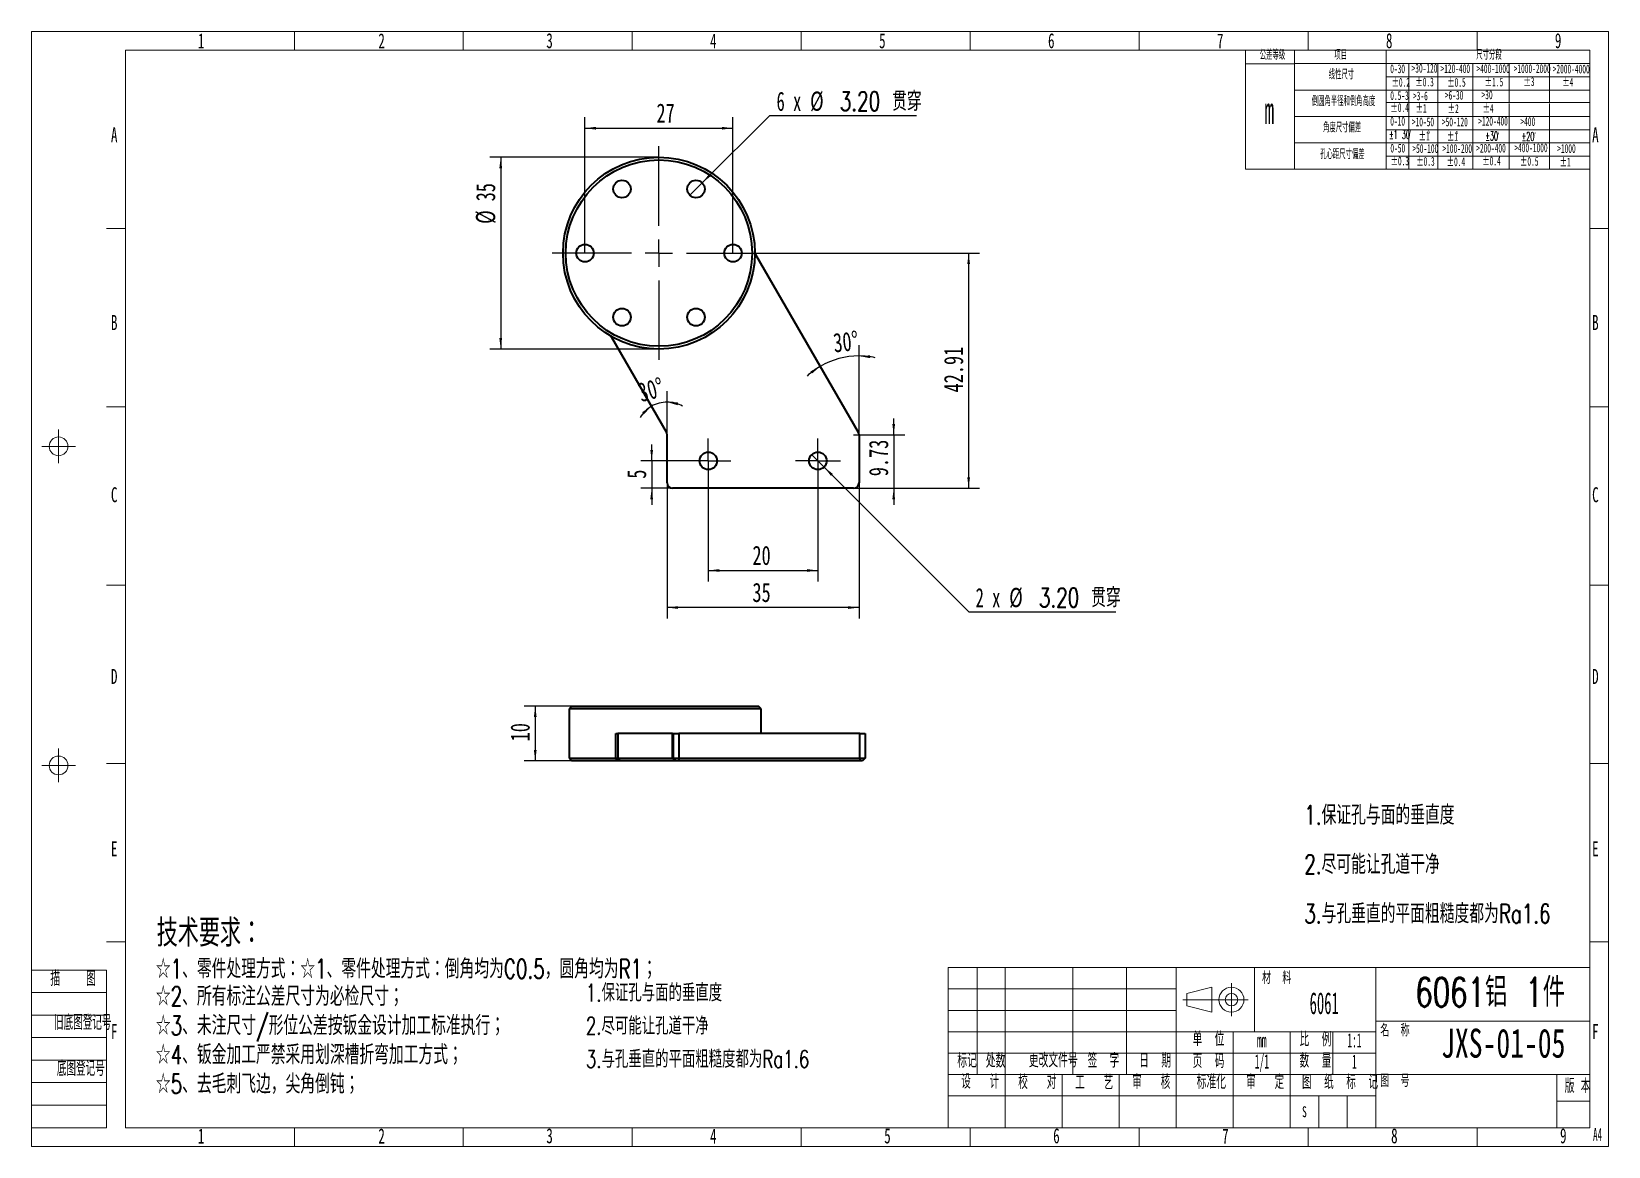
# Model space of a CAD drawing. Header units: millimetres. Extents: x 5 to 292, y 3 to 206.
import ezdxf

# ---------------------------------------------------------------- set-up
doc = ezdxf.new("R2010")
doc.units = ezdxf.units.MM
doc.layers.add('10', color=7, linetype='Continuous')
doc.layers.add('SLD-0', color=7, linetype='Continuous')
doc.layers.add('粗实线层', color=7, linetype='Continuous', lineweight=25)
doc.styles.add('SLDTEXTSTYLE0', font='TXT', dxfattribs={"width": 0.7, "bigfont": 'bigfont'})
doc.styles.add('SLDTEXTSTYLE1', font='TXT', dxfattribs={"width": 0.7})
doc.styles.add('SLDTEXTSTYLE10', font='TXT', dxfattribs={"width": 0.510549})
doc.styles.add('SLDTEXTSTYLE11', font='TXT', dxfattribs={"width": 0.516878})
doc.styles.add('SLDTEXTSTYLE12', font='TXT', dxfattribs={"width": 0.516878, "bigfont": 'bigfont'})
doc.styles.add('SLDTEXTSTYLE13', font='TXT', dxfattribs={"width": 0.633333})
doc.styles.add('SLDTEXTSTYLE2', font='TXT', dxfattribs={"width": 0.49, "bigfont": 'bigfont'})
doc.styles.add('SLDTEXTSTYLE3', font='TXT', dxfattribs={"width": 0.495, "bigfont": 'bigfont'})
doc.styles.add('SLDTEXTSTYLE4', font='TXT', dxfattribs={"width": 0.496, "bigfont": 'bigfont'})
doc.styles.add('SLDTEXTSTYLE5', font='TXT', dxfattribs={"width": 0.5125, "bigfont": 'bigfont'})
doc.styles.add('SLDTEXTSTYLE6', font='TXT', dxfattribs={"width": 0.49})
doc.styles.add('SLDTEXTSTYLE7', font='TXT', dxfattribs={"width": 0.638186})
doc.styles.add('SLDTEXTSTYLE8', font='TXT', dxfattribs={"width": 0.484951, "bigfont": 'bigfont'})
doc.styles.add('SLDTEXTSTYLE9', font='TXT', dxfattribs={"width": 0.454852, "bigfont": 'bigfont'})
doc.dimstyles.new('SLDDIMSTYLE0', dxfattribs={"dimtxt": 3.5, "dimasz": 2, "dimexe": 0, "dimexo": 0.0625, "dimgap": 0.875, "dimtad": 2, "dimrnd": 1e-09, "dimzin": 12, "dimdsep": 46, "dimtxsty": 'SLDTEXTSTYLE1', "dimsah": 1, "dimcen": 0.09, "dimadec": 0, "dimazin": 3, "dimtfac": 1, "dimtofl": 0, "dimtmove": 0, "dimatfit": 3, "dimfxl": 0, "dimfrac": 2, "dimtolj": 1, "dimtzin": 12, "dimarcsym": 0})
doc.dimstyles.new('SLDDIMSTYLE1', dxfattribs={"dimtxt": 3.5, "dimasz": 2, "dimexe": 0, "dimexo": 0.0625, "dimgap": 0.875, "dimtad": 0, "dimtih": 1, "dimtoh": 1, "dimrnd": 1e-09, "dimzin": 4, "dimdsep": 46, "dimtxsty": 'SLDTEXTSTYLE1', "dimblk1": 'NONE', "dimsah": 1, "dimcen": 0, "dimadec": 0, "dimazin": 1, "dimtfac": 1, "dimtmove": 0, "dimatfit": 3, "dimldrblk": 'NONE', "dimfxl": 0, "dimfrac": 2, "dimtolj": 1, "dimtzin": 12, "dimarcsym": 0})
doc.dimstyles.new('SLDDIMSTYLE2', dxfattribs={"dimtxt": 3.5, "dimasz": 2, "dimexe": 0, "dimexo": 0.0625, "dimgap": 0.875, "dimtad": 2, "dimdec": 4, "dimzin": 12, "dimdsep": 46, "dimtxsty": 'SLDTEXTSTYLE1', "dimsah": 1, "dimcen": 0.09, "dimazin": 3, "dimtfac": 1, "dimtofl": 0, "dimtmove": 0, "dimatfit": 3, "dimfxl": 0, "dimfrac": 2, "dimtolj": 1, "dimtzin": 12, "dimarcsym": 0})
doc.dimstyles.new('SLDDIMSTYLE3', dxfattribs={"dimtxt": 3.5, "dimasz": 2, "dimexe": 0, "dimexo": 0.0625, "dimgap": 0.875, "dimtad": 2, "dimrnd": 1e-09, "dimzin": 12, "dimdsep": 46, "dimtxsty": 'SLDTEXTSTYLE1', "dimsah": 1, "dimcen": 0.09, "dimadec": 0, "dimazin": 3, "dimtfac": 1, "dimtmove": 0, "dimatfit": 0, "dimfxl": 0, "dimfrac": 2, "dimtolj": 1, "dimtzin": 12, "dimarcsym": 0})

# ---------------------------------------------------------------- blocks, each defined once
blk = doc.blocks.new('SW_NOTE_0')
at = {"layer": '粗实线层', "color": 0, "char_height": 3.5, "attachment_point": 1, "style": 'SLDTEXTSTYLE0'}
for s, insert in [('1.保证孔与面的垂直度', (0, 4.51)), ('2.尽可能让孔道干净', (0, -4.49)), ('3.与孔垂直的平面粗糙度都为Ra1.6', (0, -13.49))]:
    blk.add_mtext(s, dxfattribs=dict(at, insert=insert))
blk = doc.blocks.new('SW_NOTE_0_1')
at = {"layer": 'SLD-0', "color": 0, "char_height": 3.5, "attachment_point": 1, "style": 'SLDTEXTSTYLE0'}
for s, insert in [('☆2、所有标注公差尺寸为必检尺寸；', (0, 4.51)), ('☆3、未注尺寸/形位公差按钣金设计加工标准执行；', (0, -0.82)), ('☆4、钣金加工严禁采用划深槽折弯加工方式；', (0, -6.15)), ('☆5、去毛刺飞边，尖角倒钝；', (0, -11.48))]:
    blk.add_mtext(s, dxfattribs=dict(at, insert=insert))
blk = doc.blocks.new('SW_NOTE_0_2')
at = {"layer": 'SLD-0', "color": 0, "char_height": 1.6, "attachment_point": 1, "style": 'SLDTEXTSTYLE11'}
for s, insert in [('±1', (0, 2.06)), ('°', (1.55, 2.19))]:
    blk.add_mtext(s, dxfattribs=dict(at, insert=insert))
blk = doc.blocks.new('SW_NOTE_0_3')
at = {"layer": 'SLD-0', "color": 0, "char_height": 1.6, "attachment_point": 1, "style": 'SLDTEXTSTYLE11'}
for s, insert in [('±1', (0, 2.06)), ('°', (1.55, 2.19))]:
    blk.add_mtext(s, dxfattribs=dict(at, insert=insert))
blk = doc.blocks.new('SW_NOTE_0_4')
at = {"layer": '粗实线层', "color": 0, "char_height": 3.175, "attachment_point": 1, "style": 'SLDTEXTSTYLE0'}
for s, insert in [('1.保证孔与面的垂直度', (0, 4.09)), ('2.尽可能让孔道干净', (0, -1.97)), ('3.与孔垂直的平面粗糙度都为Ra1.6', (0, -8.03))]:
    blk.add_mtext(s, dxfattribs=dict(at, insert=insert))
blk = doc.blocks.new('_D')
at = {"layer": '10'}
for p, q in [((127.97, 123.8), (127.97, 105.9)), ((147.97, 123.8), (147.97, 105.9)), ((127.97, 107.9), (147.97, 107.9))]:
    blk.add_line(p, q, dxfattribs=at)
for points in [[(127.97, 107.9), (129.97, 107.65), (129.97, 108.15)], [(147.97, 107.9), (145.97, 108.15), (145.97, 107.65)]]:
    blk.add_solid(points, dxfattribs=at)
at = {"layer": '10', "insert": (136.02, 112.41), "char_height": 3.5, "attachment_point": 1, "style": 'SLDTEXTSTYLE1'}
blk.add_mtext('20', dxfattribs=at)
blk = doc.blocks.new('_D_1')
at = {"layer": '10'}
for p, q in [((146.84, 129.03), (149.1, 126.77)), ((149.1, 126.77), (175.49, 100.38)), ((175.49, 100.38), (202.3, 100.38))]:
    blk.add_line(p, q, dxfattribs=at)
blk.add_solid([(149.1, 126.77), (150.34, 125.18), (150.69, 125.53)], dxfattribs=at)
at = {"layer": '10', "char_height": 3.5, "attachment_point": 1}
for s, insert, style in [('2 x', (176.74, 104.7), 'SLDTEXTSTYLE13'), ('%%c', (182.87, 104.72), 'SLDTEXTSTYLE1'), ('3.20 贯穿', (188.29, 104.7), 'SLDTEXTSTYLE0')]:
    blk.add_mtext(s, dxfattribs=dict(at, insert=insert, style=style))
blk = doc.blocks.new('_None')
blk = doc.blocks.new('_D_2')
at = {"layer": '10'}
blk.add_line((120.47, 132.63), (120.47, 140.63), dxfattribs=at)
for start, end in [(90, 120), (60.5132, 90), (120, 149.4868)]:
    blk.add_arc((120.47, 132.9), 5.73, start, end, dxfattribs=at)
for points in [[(120.47, 138.63), (122.4, 138.05), (122.48, 138.55)], [(117.6, 137.87), (115.9, 136.78), (116.22, 136.4)]]:
    blk.add_solid(points, dxfattribs=at)
at = {"layer": '10', "insert": (114.83, 141.99), "char_height": 3.5, "attachment_point": 1, "rotation": 15.1478, "style": 'SLDTEXTSTYLE1'}
blk.add_mtext('30°', dxfattribs=at)
blk = doc.blocks.new('_D_3')
at = {"layer": '10'}
blk.add_line((155.47, 132.63), (155.47, 149.04), dxfattribs=at)
for start, end in [(90, 120), (77.8731, 90), (120, 132.1269)]:
    blk.add_arc((155.47, 132.9), 14.14, start, end, dxfattribs=at)
for points in [[(155.47, 147.04), (157.45, 146.65), (157.48, 147.15)], [(148.4, 145.15), (146.6, 144.23), (146.88, 143.82)]]:
    blk.add_solid(points, dxfattribs=at)
at = {"layer": '10', "insert": (150.61, 151.17), "char_height": 3.5, "attachment_point": 1, "rotation": 5.5614, "style": 'SLDTEXTSTYLE1'}
blk.add_mtext('30°', dxfattribs=at)
blk = doc.blocks.new('_D_4')
at = {"layer": '10'}
for p, q in [((120.47, 123.9), (120.47, 99.14)), ((155.47, 123.9), (155.47, 99.14)), ((155.47, 101.14), (120.47, 101.14))]:
    blk.add_line(p, q, dxfattribs=at)
for points in [[(120.47, 101.14), (122.47, 100.89), (122.47, 101.39)], [(155.47, 101.14), (153.47, 101.39), (153.47, 100.89)]]:
    blk.add_solid(points, dxfattribs=at)
at = {"layer": '10', "insert": (136.02, 105.65), "char_height": 3.5, "attachment_point": 1, "style": 'SLDTEXTSTYLE1'}
blk.add_mtext('35', dxfattribs=at)
blk = doc.blocks.new('_D_5')
at = {"layer": '10'}
for p, q in [((117.64, 127.9), (117.64, 130.9)), ((123.87, 127.9), (115.64, 127.9)), ((117.64, 127.9), (117.64, 122.9)), ((121.47, 122.9), (115.64, 122.9)), ((117.64, 122.9), (117.64, 119.9))]:
    blk.add_line(p, q, dxfattribs=at)
for points in [[(117.64, 127.9), (117.89, 129.9), (117.39, 129.9)], [(117.64, 122.9), (117.39, 120.9), (117.89, 120.9)]]:
    blk.add_solid(points, dxfattribs=at)
at = {"layer": '10', "insert": (113.13, 124.65), "char_height": 3.5, "attachment_point": 1, "rotation": 90, "style": 'SLDTEXTSTYLE1'}
blk.add_mtext('5', dxfattribs=at)
blk = doc.blocks.new('_D_6')
at = {"layer": '10'}
for p, q in [((161.8, 132.63), (161.8, 135.63)), ((154.47, 132.63), (163.8, 132.63)), ((161.8, 132.63), (161.8, 122.9)), ((154.47, 122.9), (163.8, 122.9)), ((161.8, 122.9), (161.8, 119.9))]:
    blk.add_line(p, q, dxfattribs=at)
for points in [[(161.8, 132.63), (162.05, 134.63), (161.55, 134.63)], [(161.8, 122.9), (161.55, 120.9), (162.05, 120.9)]]:
    blk.add_solid(points, dxfattribs=at)
at = {"layer": '10', "insert": (157.28, 125.1), "char_height": 3.5, "attachment_point": 1, "rotation": 90, "style": 'SLDTEXTSTYLE1'}
blk.add_mtext('9.73', dxfattribs=at)
blk = doc.blocks.new('_D_7')
at = {"layer": '10'}
for p, q in [((126.85, 178.63), (139.17, 190.95)), ((139.17, 190.95), (165.98, 190.95)), ((124.59, 176.37), (126.85, 178.63))]:
    blk.add_line(p, q, dxfattribs=at)
blk.add_solid([(126.85, 178.63), (128.44, 179.87), (128.09, 180.22)], dxfattribs=at)
at = {"layer": '10', "char_height": 3.5, "attachment_point": 1}
for s, insert, style in [('3.20 贯穿', (151.97, 195.27), 'SLDTEXTSTYLE0'), ('6 x', (140.42, 195.27), 'SLDTEXTSTYLE13'), ('%%c', (146.54, 195.29), 'SLDTEXTSTYLE1')]:
    blk.add_mtext(s, dxfattribs=dict(at, insert=insert, style=style))
blk = doc.blocks.new('_D_8')
at = {"layer": '10'}
for p, q in [((105.47, 165.81), (105.47, 190.6)), ((132.47, 165.81), (132.47, 190.6)), ((105.47, 188.6), (132.47, 188.6))]:
    blk.add_line(p, q, dxfattribs=at)
for points in [[(105.47, 188.6), (107.47, 188.35), (107.47, 188.85)], [(132.47, 188.6), (130.47, 188.85), (130.47, 188.35)]]:
    blk.add_solid(points, dxfattribs=at)
at = {"layer": '10', "insert": (118.51, 193.11), "char_height": 3.5, "attachment_point": 1, "style": 'SLDTEXTSTYLE1'}
blk.add_mtext('27', dxfattribs=at)
blk = doc.blocks.new('_D_9')
at = {"layer": '10'}
for p, q in [((118.97, 183.31), (88.1, 183.31)), ((90.1, 183.31), (90.1, 148.31)), ((118.97, 148.31), (88.1, 148.31))]:
    blk.add_line(p, q, dxfattribs=at)
for points in [[(90.1, 183.31), (89.85, 181.31), (90.35, 181.31)], [(90.1, 148.31), (90.35, 150.31), (89.85, 150.31)]]:
    blk.add_solid(points, dxfattribs=at)
at = {"layer": '10', "char_height": 3.5, "attachment_point": 1, "rotation": 90, "style": 'SLDTEXTSTYLE1'}
for s, insert in [('35', (85.59, 175.26)), ('%%c', (85.58, 171.15))]:
    blk.add_mtext(s, dxfattribs=dict(at, insert=insert))
blk = doc.blocks.new('_D_10')
at = {"layer": '10'}
for p, q in [((138.47, 165.81), (177.47, 165.81)), ((175.47, 165.81), (175.47, 122.9)), ((154.47, 122.9), (177.47, 122.9))]:
    blk.add_line(p, q, dxfattribs=at)
for points in [[(175.47, 165.81), (175.22, 163.81), (175.72, 163.81)], [(175.47, 122.9), (175.72, 124.9), (175.22, 124.9)]]:
    blk.add_solid(points, dxfattribs=at)
at = {"layer": '10', "insert": (170.96, 140.39), "char_height": 3.5, "attachment_point": 1, "rotation": 90, "style": 'SLDTEXTSTYLE1'}
blk.add_mtext('42.91', dxfattribs=at)
blk = doc.blocks.new('SW_CENTERMARKSYMBOL_0')
at = {"layer": '10', "color": 0}
for p, q in [((0, 2.5), (0, 4.1)), ((-2.5, 0), (-4.1, 0)), ((0, 0), (-2.5, 0)), ((0, 0), (0, 2.5)), ((0, 0), (0, -2.5)), ((0, 0), (2.5, 0)), ((2.5, 0), (4.1, 0)), ((0, -2.5), (0, -4.1))]:
    blk.add_line(p, q, dxfattribs=at)
blk = doc.blocks.new('SW_CENTERMARKSYMBOL_1')
at = {"layer": '10', "color": 0}
for p, q in [((0, 2.5), (0, 4.1)), ((-2.5, 0), (-4.1, 0)), ((0, 0), (-2.5, 0)), ((0, 0), (0, 2.5)), ((0, 0), (0, -2.5)), ((0, 0), (2.5, 0)), ((2.5, 0), (4.1, 0)), ((0, -2.5), (0, -4.1))]:
    blk.add_line(p, q, dxfattribs=at)
blk = doc.blocks.new('SW_CENTERMARKSYMBOL_2')
at = {"layer": '10', "color": 0}
for p, q in [((0, 5), (0, 19.5)), ((-5, 0), (-19.5, 0)), ((0, 0), (-2.5, 0)), ((0, 0), (0, 2.5)), ((0, 0), (0, -2.5)), ((0, 0), (2.5, 0)), ((5, 0), (19.5, 0)), ((0, -5), (0, -19.5))]:
    blk.add_line(p, q, dxfattribs=at)
blk = doc.blocks.new('_D_11')
at = {"layer": '10'}
for p, q in [((103.1, 83.16), (94.4, 83.16)), ((96.4, 83.16), (96.4, 73.16)), ((103.1, 73.16), (94.4, 73.16))]:
    blk.add_line(p, q, dxfattribs=at)
for points in [[(96.4, 83.16), (96.15, 81.16), (96.65, 81.16)], [(96.4, 73.16), (96.65, 75.16), (96.15, 75.16)]]:
    blk.add_solid(points, dxfattribs=at)
at = {"layer": '10', "insert": (91.88, 76.72), "char_height": 3.5, "attachment_point": 1, "rotation": 90, "style": 'SLDTEXTSTYLE1'}
blk.add_mtext('10', dxfattribs=at)

msp = doc.modelspace()

# ---------------------------------------------------------------- linework, layer by layer
at = {"color": 7, "linetype": 'Continuous', "lineweight": 35}
for p, q in [((136.59949, 165.58287), (155.33353, 133.13455)), ((120.33353, 133.13455), (110.34949, 150.42742)), ((120.46751, 123.9025), (120.46751, 132.63455)), ((155.46751, 132.63455), (155.46751, 123.9025)), ((154.46751, 122.9025), (121.46751, 122.9025)), ((103.10006, 83.16161), (102.60006, 82.66161)), ((102.60006, 82.66161), (102.60006, 73.66161)), ((120.10006, 82.66161), (102.60006, 82.66161)), ((103.10006, 83.16161), (120.10006, 83.16161)), ((120.10006, 83.16161), (137.10006, 83.16161)), ((137.60006, 82.66161), (120.10006, 82.66161)), ((137.60006, 82.66161), (137.10006, 83.16161)), ((137.60006, 78.16161), (137.60006, 82.66161)), ((111.12867, 73.66161), (111.12867, 78.16161)), ((111.12867, 78.16161), (111.48204, 78.16161)), ((111.48204, 78.16161), (111.48204, 73.66161)), ((121.46608, 78.16161), (111.48204, 78.16161)), ((121.46608, 73.66161), (121.46608, 78.16161)), ((121.46608, 78.16161), (121.60006, 78.16161)), ((121.60006, 78.16161), (122.60006, 78.16161)), ((121.60006, 73.66161), (121.60006, 78.16161)), ((122.60006, 78.16161), (122.60006, 73.66161)), ((155.60006, 78.16161), (122.60006, 78.16161)), ((155.60006, 73.66161), (155.60006, 78.16161)), ((155.60006, 78.16161), (156.60006, 78.16161)), ((156.60006, 78.16161), (156.60006, 73.66161)), ((102.60006, 73.66161), (103.10006, 73.16161)), ((102.60006, 73.66161), (111.12867, 73.66161)), ((111.38499, 73.16161), (103.10006, 73.16161)), ((111.12867, 73.66161), (111.48204, 73.66161)), ((111.38499, 73.16161), (111.12867, 73.66161)), ((111.91505, 73.16161), (111.38499, 73.16161)), ((111.48204, 73.66161), (121.46608, 73.66161)), ((111.91505, 73.16161), (111.48204, 73.66161)), ((121.89909, 73.16161), (111.91505, 73.16161)), ((121.46608, 73.66161), (121.60006, 73.66161)), ((121.46608, 73.66161), (121.89909, 73.16161)), ((121.60006, 73.66161), (122.60006, 73.66161)), ((121.60006, 73.66161), (122.10006, 73.16161)), ((122.10006, 73.16161), (121.89909, 73.16161)), ((122.60006, 73.16161), (122.10006, 73.16161)), ((122.60006, 73.66161), (155.60006, 73.66161)), ((122.60006, 73.66161), (122.60006, 73.16161)), ((155.60006, 73.16161), (122.60006, 73.16161)), ((155.60006, 73.66161), (155.60006, 73.16161)), ((155.60006, 73.66161), (156.60006, 73.66161)), ((156.10006, 73.16161), (155.60006, 73.16161)), ((156.60006, 73.66161), (156.10006, 73.16161))]:
    msp.add_line(p, q, dxfattribs=at)
for centre, radius in [((118.96751, 165.81147), 17.5), ((118.96751, 165.81147), 17), ((112.21751, 177.50281), 1.6), ((125.71751, 177.50281), 1.6), ((105.46751, 165.81147), 1.6), ((132.46751, 165.81147), 1.6), ((112.21751, 154.12013), 1.6), ((125.71751, 154.12013), 1.6), ((127.96751, 127.9025), 1.6), ((147.96751, 127.9025), 1.6)]:
    msp.add_circle(centre, radius, dxfattribs=at)
for centre, start, end in [((137.46552, 166.08287), 180.8405667, 210), ((109.48347, 149.92742), 30, 59.1594333), ((119.46751, 132.63455), 0, 30), ((154.46751, 132.63455), 0, 30), ((121.46751, 123.9025), 180, 270), ((154.46751, 123.9025), 270, 0)]:
    msp.add_arc(centre, 1, start, end, dxfattribs=at)
at = {"layer": 'SLD-0', "color": 179, "linetype": 'Continuous', "lineweight": 18}
for p, q in [((4.5, 2.8), (4.5, 206.245)), ((4.5, 206.245), (292.2, 206.245)), ((52.45, 202.82), (52.45, 206.245)), ((83.275, 202.82), (83.275, 206.245)), ((114.1, 202.82), (114.1, 206.245)), ((144.925, 202.82), (144.925, 206.245)), ((144.925, 202.82), (144.925, 206.245)), ((175.75, 202.82), (175.75, 206.245)), ((175.75, 202.82), (175.75, 206.245)), ((206.575, 202.82), (206.575, 206.245)), ((206.575, 202.82), (206.575, 206.245)), ((237.4, 202.82), (237.4, 206.245)), ((237.4, 202.82), (237.4, 206.245)), ((268.225, 202.82), (268.225, 206.245)), ((268.225, 202.82), (268.225, 206.245)), ((292.2, 206.245), (292.2, 2.8)), ((21.625, 202.82), (288.775, 202.82)), ((21.625, 202.82), (21.625, 6.225)), ((225.98356, 202.79344), (288.775, 202.82)), ((225.98356, 202.79344), (225.98356, 181.10971)), ((234.92756, 202.79344), (234.92756, 181.10971)), ((251.66795, 202.79344), (251.66795, 181.10971)), ((288.775, 6.225), (288.775, 202.82)), ((288.775, 202.82), (288.77501, 181.10971)), ((225.98356, 200.37334), (234.90726, 200.37334)), ((234.92756, 200.38844), (288.76122, 200.38844)), ((255.79653, 200.38844), (255.79653, 197.98344)), ((261.07164, 200.38844), (261.07164, 181.10971)), ((267.44634, 200.38844), (267.44634, 181.10971)), ((274.09728, 200.38844), (274.09728, 193.23939)), ((281.43614, 200.38844), (281.43614, 193.23939)), ((251.69899, 197.98344), (288.76122, 197.98344)), ((255.79653, 197.98006), (255.79653, 195.57506)), ((234.92756, 195.53971), (288.76122, 195.53971)), ((251.69899, 193.26851), (288.775, 193.26851)), ((255.79653, 195.53971), (255.79653, 181.10971)), ((274.09728, 193.13471), (274.09728, 181.10971)), ((281.43614, 193.13471), (281.43614, 181.10971)), ((234.92756, 190.72971), (288.77501, 190.72971)), ((251.67791, 188.32471), (288.77501, 188.32471)), ((234.92756, 185.91971), (288.77501, 185.91971)), ((251.67791, 183.51471), (288.77501, 183.51471)), ((225.98356, 181.10971), (288.76122, 181.10971)), ((21.625, 170.2825), (18.2, 170.2825)), ((288.775, 170.2825), (292.2, 170.2825)), ((21.625, 137.745), (18.2, 137.745)), ((288.775, 137.745), (292.2, 137.745)), ((9.432, 130.5525), (9.432, 133.635)), ((9.432, 130.5525), (6.3495, 130.5525)), ((9.432, 130.5525), (12.5145, 130.5525)), ((9.432, 130.5525), (9.432, 127.47)), ((21.625, 105.2075), (18.2, 105.2075)), ((288.775, 105.2075), (292.2, 105.2075)), ((9.432, 72.3275), (9.432, 75.41)), ((9.432, 72.3275), (6.3495, 72.3275)), ((9.432, 72.3275), (9.432, 69.245)), ((9.432, 72.3275), (12.5145, 72.3275)), ((21.625, 72.67), (18.2, 72.67)), ((288.775, 72.67), (292.2, 72.67)), ((21.625, 40.1325), (18.2, 40.1325)), ((288.775, 40.1325), (292.2, 40.1325)), ((18.2, 34.995), (4.5, 34.995)), ((18.2, 34.995), (18.2, 6.225)), ((171.74172, 6.18589), (171.74172, 35.43589)), ((171.74172, 35.43589), (288.74172, 35.43589)), ((177.0158, 15.93589), (177.0158, 35.43589)), ((182.14172, 6.18589), (182.14172, 35.43589)), ((194.49172, 15.93589), (194.49172, 35.43589)), ((204.24172, 15.93589), (204.24172, 35.43589)), ((213.34172, 6.18589), (213.34172, 35.43589)), ((227.64172, 23.73589), (227.64172, 35.43589)), ((249.74172, 35.43589), (249.74172, 6.18589)), ((288.77571, 35.43589), (288.77571, 6.18589)), ((215.29172, 30.72339), (219.84172, 31.86089)), ((219.84172, 31.86089), (219.84172, 27.31089)), ((223.41672, 29.58589), (223.41672, 32.61923)), ((18.2, 30.885), (4.5, 30.885)), ((171.74172, 31.53589), (213.34172, 31.53589)), ((214.53339, 29.58589), (220.70364, 29.58589)), ((215.29172, 30.72339), (215.29172, 28.44839)), ((215.29172, 28.44839), (215.29172, 30.72339)), ((223.41672, 29.58589), (220.60005, 29.58589)), ((223.41672, 29.58589), (226.45005, 29.58589)), ((223.41672, 29.58589), (223.41672, 26.55256)), ((18.2, 26.775), (4.5, 26.775)), ((171.74172, 27.63589), (213.34172, 27.63589)), ((215.29172, 28.44839), (219.84172, 27.31089)), ((171.74172, 23.73589), (213.34172, 23.73589)), ((213.34172, 23.73589), (249.74172, 23.73589)), ((223.74172, 6.18589), (223.74172, 23.73589)), ((234.14172, 6.18589), (234.14172, 23.73589)), ((241.94172, 23.73589), (241.94172, 15.93589)), ((249.74172, 25.68589), (288.74172, 25.68589)), ((18.2, 22.665), (4.5, 22.665)), ((18.2, 18.555), (4.5, 18.555)), ((171.74172, 19.83589), (249.74172, 19.83589)), ((18.2, 14.445), (4.5, 14.445)), ((171.74172, 15.93589), (249.74172, 15.93589)), ((192.54172, 6.18589), (192.54172, 15.93589)), ((202.94172, 6.18589), (202.94172, 15.93589)), ((249.74172, 15.93589), (288.74172, 15.93589)), ((282.77571, 6.18589), (282.77571, 15.93589)), ((21.625, 6.225), (21.625, 11.73925)), ((171.74172, 12.03589), (234.13605, 12.02247)), ((234.14172, 12.03589), (249.74172, 12.03589)), ((239.34172, 6.18589), (239.34172, 12.03589)), ((244.54172, 6.18589), (244.54172, 12.03589)), ((18.2, 10.335), (4.5, 10.335)), ((282.77571, 11.06089), (288.77571, 11.06089)), ((18.2, 6.225), (4.5, 6.225)), ((288.775, 6.225), (21.625, 6.225)), ((165.475, 6.225), (21.625, 6.225)), ((52.45, 6.225), (52.45, 2.8)), ((83.275, 6.225), (83.275, 2.8)), ((114.1, 6.225), (114.1, 2.8)), ((114.1, 6.225), (114.1, 2.8)), ((144.925, 6.225), (144.925, 2.8)), ((144.925, 6.225), (144.925, 2.8)), ((171.74172, 6.18589), (288.74172, 6.18589)), ((175.75, 6.225), (175.75, 2.8)), ((175.75, 6.225), (175.75, 2.8)), ((206.575, 6.225), (206.575, 2.8)), ((206.575, 6.225), (206.575, 2.8)), ((237.4, 6.225), (237.4, 2.8)), ((237.4, 6.225), (237.4, 2.8)), ((268.225, 6.225), (268.225, 2.8)), ((268.225, 6.225), (268.225, 2.8)), ((292.2, 2.8), (4.5, 2.8))]:
    msp.add_line(p, q, dxfattribs=at)
for centre, radius in [((9.432, 130.5525), 1.7125), ((9.432, 72.3275), 1.7125), ((223.41672, 29.58589), 2.275), ((223.41672, 29.58589), 1.1375)]:
    msp.add_circle(centre, radius, dxfattribs=at)

# ---------------------------------------------------------------- block references
at = {"layer": '10'}
for name, p in [('SW_CENTERMARKSYMBOL_2', (118.96751, 165.81147)), ('SW_CENTERMARKSYMBOL_1', (127.96751, 127.9025)), ('SW_CENTERMARKSYMBOL_0', (147.96751, 127.9025))]:
    msp.add_blockref(name, p, dxfattribs=at)
at = {"layer": 'SLD-0'}
for name, p in [('SW_NOTE_0_3', (257.57397, 185.91667)), ('SW_NOTE_0_2', (262.72522, 185.84977)), ('SW_NOTE_0_1', (27.18083, 27.45355))]:
    msp.add_blockref(name, p, dxfattribs=at)
at = {"layer": '粗实线层'}
for name, p in [('SW_NOTE_0', (236.70634, 60.52334)), ('SW_NOTE_0_4', (105.63149, 28.366))]:
    msp.add_blockref(name, p, dxfattribs=at)

# ---------------------------------------------------------------- texts
at = {"layer": 'SLD-0'}
for s, insert, char_height, attachment_point, style in [('1', (34.85479, 205.90633), 2.74, 1, 'SLDTEXTSTYLE7'), ('2', (67.77116, 205.90633), 2.74, 1, 'SLDTEXTSTYLE7'), ('3', (98.41434, 205.95291), 2.74, 1, 'SLDTEXTSTYLE7'), ('4', (128.29979, 205.89537), 2.74, 1, 'SLDTEXTSTYLE7'), ('5', (159.12479, 205.94195), 2.74, 1, 'SLDTEXTSTYLE7'), ('6', (189.94979, 205.95291), 2.74, 1, 'SLDTEXTSTYLE7'), ('7', (220.77479, 205.89537), 2.74, 1, 'SLDTEXTSTYLE7'), ('8', (251.59979, 205.95291), 2.74, 1, 'SLDTEXTSTYLE7'), ('9', (282.42479, 205.95291), 2.74, 1, 'SLDTEXTSTYLE7'), ('公差等级', (228.58686, 202.73167), 1.6, 1, 'SLDTEXTSTYLE12'), ('项目', (242.19254, 202.70986), 1.6, 1, 'SLDTEXTSTYLE12'), ('尺寸分段', (268.0924, 202.72211), 1.6, 1, 'SLDTEXTSTYLE12'), ('线性尺寸', (241.16365, 199.12764), 1.6, 1, 'SLDTEXTSTYLE12'), ('0-30', (252.38791, 200.25301), 1.6, 1, 'SLDTEXTSTYLE11'), ('>30-120', (256.27705, 200.34199), 1.6, 1, 'SLDTEXTSTYLE11'), ('>120-400', (261.5573, 200.27509), 1.6, 1, 'SLDTEXTSTYLE11'), ('>400-1000', (268.1181, 200.27509), 1.6, 1, 'SLDTEXTSTYLE11'), ('>1000-2000', (274.90284, 200.27509), 1.6, 1, 'SLDTEXTSTYLE11'), ('>2000-4000', (282.03154, 200.20819), 1.6, 1, 'SLDTEXTSTYLE11'), ('±0.2', (252.61709, 197.77773), 1.6, 1, 'SLDTEXTSTYLE11'), ('±0.3', (256.96554, 197.84463), 1.6, 1, 'SLDTEXTSTYLE11'), ('±0.5', (262.78086, 197.77367), 1.6, 1, 'SLDTEXTSTYLE11'), ('±1.5', (269.62817, 197.84057), 1.6, 1, 'SLDTEXTSTYLE11'), ('±3', (276.68998, 197.90746), 1.6, 1, 'SLDTEXTSTYLE11'), ('±4', (283.76124, 197.84057), 1.6, 1, 'SLDTEXTSTYLE11'), ('m', (229.43538, 194.35168), 5, 1, 'SLDTEXTSTYLE11'), ('倒圆角半径和倒角高度', (238.07457, 194.28491), 1.6, 1, 'SLDTEXTSTYLE12'), ('0.5-3', (252.38791, 195.36935), 1.6, 1, 'SLDTEXTSTYLE11'), ('±0.4', (252.41639, 193.16168), 1.6, 1, 'SLDTEXTSTYLE11'), ('>3-6', (256.53566, 195.30246), 1.6, 1, 'SLDTEXTSTYLE11'), ('±1', (257.00919, 193.03369), 1.6, 1, 'SLDTEXTSTYLE11'), ('>6-30', (262.35591, 195.43625), 1.6, 1, 'SLDTEXTSTYLE11'), ('±2', (262.87309, 192.9726), 1.6, 1, 'SLDTEXTSTYLE11'), ('>30', (269.04584, 195.50315), 1.6, 1, 'SLDTEXTSTYLE11'), ('±4', (269.22615, 193.03369), 1.6, 1, 'SLDTEXTSTYLE11'), ('0-10', (252.38791, 190.6864), 1.6, 1, 'SLDTEXTSTYLE11'), ('>10-50', (256.33497, 190.5526), 1.6, 1, 'SLDTEXTSTYLE11'), ('>50-120', (261.82071, 190.5526), 1.6, 1, 'SLDTEXTSTYLE11'), ('>120-400', (268.44375, 190.6864), 1.6, 1, 'SLDTEXTSTYLE11'), ('>400', (276.13717, 190.6195), 1.6, 1, 'SLDTEXTSTYLE11'), ('A', (18.98775, 188.76584), 2.74, 1, 'SLDTEXTSTYLE7'), ('角度尺寸偏差', (240.13456, 189.46704), 1.6, 1, 'SLDTEXTSTYLE12'), ('±1 30′', (252.17818, 188.23746), 1.5875, 1, 'SLDTEXTSTYLE12'), ('±30′', (269.74965, 187.97918), 1.6, 1, 'SLDTEXTSTYLE12'), ('±20′', (276.37268, 187.91228), 1.6, 1, 'SLDTEXTSTYLE12'), ('A', (289.22025, 188.76584), 2.74, 1, 'SLDTEXTSTYLE7'), ('孔心距尺寸偏差', (239.60892, 184.59683), 1.6, 1, 'SLDTEXTSTYLE12'), ('0-50', (252.41303, 185.76886), 1.6, 1, 'SLDTEXTSTYLE11'), ('>50-100', (256.42699, 185.70196), 1.6, 1, 'SLDTEXTSTYLE11'), ('>100-200', (261.91273, 185.70196), 1.6, 1, 'SLDTEXTSTYLE11'), ('>200-400', (268.06747, 185.76886), 1.6, 1, 'SLDTEXTSTYLE11'), ('>400-1000', (275.025, 185.83576), 1.6, 1, 'SLDTEXTSTYLE11'), ('>1000', (282.85222, 185.70196), 1.6, 1, 'SLDTEXTSTYLE11'), ('±0.3', (252.44151, 183.42738), 1.6, 1, 'SLDTEXTSTYLE11'), ('±0.3', (257.12446, 183.36048), 1.6, 1, 'SLDTEXTSTYLE11'), ('±0.4', (262.67711, 183.29358), 1.6, 1, 'SLDTEXTSTYLE11'), ('±0.4', (269.16634, 183.42738), 1.6, 1, 'SLDTEXTSTYLE11'), ('±0.5', (276.05697, 183.36048), 1.6, 1, 'SLDTEXTSTYLE11'), ('±1', (283.2821, 183.22668), 1.6, 1, 'SLDTEXTSTYLE11'), ('B', (18.98775, 154.51538), 2.74, 1, 'SLDTEXTSTYLE7'), ('B', (289.22025, 154.51538), 2.74, 1, 'SLDTEXTSTYLE7'), ('C', (18.98775, 123.09791), 2.74, 1, 'SLDTEXTSTYLE7'), ('C', (289.22025, 123.09791), 2.74, 1, 'SLDTEXTSTYLE7'), ('D', (18.98775, 89.93409), 2.74, 1, 'SLDTEXTSTYLE7'), ('D', (289.22025, 89.93409), 2.74, 1, 'SLDTEXTSTYLE7'), ('E', (18.98775, 58.46958), 2.74, 1, 'SLDTEXTSTYLE7'), ('E', (289.22025, 58.46958), 2.74, 1, 'SLDTEXTSTYLE7'), ('描    图', (12.07972, 34.80982), 2.74, 2, 'SLDTEXTSTYLE8'), ('材  料', (228.99399, 34.72334), 2.275, 1, 'SLDTEXTSTYLE5'), ('6061', (240.34584, 30.9502), 4, 2, 'SLDTEXTSTYLE6'), ('旧底图登记号', (13.8474, 26.80771), 2.74, 2, 'SLDTEXTSTYLE9'), ('F', (18.98775, 25.13719), 2.74, 1, 'SLDTEXTSTYLE7'), ('单  位', (219.23867, 23.73556), 2.6, 2, 'SLDTEXTSTYLE3'), ('比  例', (238.73686, 23.65706), 2.6, 2, 'SLDTEXTSTYLE3'), ('1:1', (245.85526, 23.47229), 2.6, 2, 'SLDTEXTSTYLE6'), ('名  称', (250.57039, 25.14183), 2.275, 1, 'SLDTEXTSTYLE5'), ('F', (289.22025, 25.13719), 2.74, 1, 'SLDTEXTSTYLE7'), ('mm', (228.95255, 23.46716), 2.6, 2, 'SLDTEXTSTYLE6'), ('底图登记号', (13.48289, 18.4141), 2.74, 2, 'SLDTEXTSTYLE9'), ('标记', (175.18223, 19.78438), 2.6, 2, 'SLDTEXTSTYLE2'), ('处数', (180.38404, 19.78096), 2.6, 2, 'SLDTEXTSTYLE2'), ('更改文件号', (190.9086, 19.84011), 2.6, 2, 'SLDTEXTSTYLE2'), ('签  字', (200.06367, 19.78893), 2.6, 2, 'SLDTEXTSTYLE3'), ('日  期', (209.48867, 19.78105), 2.6, 2, 'SLDTEXTSTYLE3'), ('页  码', (219.23686, 19.69793), 2.6, 2, 'SLDTEXTSTYLE3'), ('1/1', (228.967, 19.61008), 2.6, 2, 'SLDTEXTSTYLE6'), ('数  量', (238.74047, 19.78096), 2.6, 2, 'SLDTEXTSTYLE3'), ('1', (245.84939, 19.5723), 2.6, 2, 'SLDTEXTSTYLE6'), ('设   计', (177.58269, 15.96346), 2.6, 2, 'SLDTEXTSTYLE4'), ('校   对', (187.9845, 15.87182), 2.6, 2, 'SLDTEXTSTYLE4'), ('工   艺', (198.38128, 15.78888), 2.6, 2, 'SLDTEXTSTYLE4'), ('审   核', (208.78269, 15.88896), 2.6, 2, 'SLDTEXTSTYLE4'), ('标准化', (219.74873, 15.89926), 2.6, 2, 'SLDTEXTSTYLE2'), ('审   定', (229.57986, 15.87535), 2.6, 2, 'SLDTEXTSTYLE4'), ('图  纸  标  记', (243.22367, 15.88432), 2.6, 2, 'SLDTEXTSTYLE4'), ('图  号', (250.56723, 15.94712), 2.275, 1, 'SLDTEXTSTYLE5'), ('版 本', (286.57851, 15.16502), 2.6, 2, 'SLDTEXTSTYLE2'), ('S', (236.7324, 10.1397), 2, 2, 'SLDTEXTSTYLE7'), ('1', (34.85479, 6.07248), 2.74, 1, 'SLDTEXTSTYLE7'), ('2', (67.77116, 6.07248), 2.74, 1, 'SLDTEXTSTYLE7'), ('3', (98.41434, 6.11906), 2.74, 1, 'SLDTEXTSTYLE7'), ('4', (128.29979, 6.06152), 2.74, 1, 'SLDTEXTSTYLE7'), ('5', (160.06434, 6.1081), 2.74, 1, 'SLDTEXTSTYLE7'), ('6', (190.88934, 6.11906), 2.74, 1, 'SLDTEXTSTYLE7'), ('7', (221.71434, 6.06152), 2.74, 1, 'SLDTEXTSTYLE7'), ('8', (252.53934, 6.11906), 2.74, 1, 'SLDTEXTSTYLE7'), ('9', (283.36434, 6.11906), 2.74, 1, 'SLDTEXTSTYLE7'), ('A4', (290.21615, 6.18538), 2.3975, 2, 'SLDTEXTSTYLE10')]:
    msp.add_mtext(s, dxfattribs=dict(at, insert=insert, char_height=char_height, attachment_point=attachment_point, style=style))
at = {"layer": '粗实线层', "attachment_point": 1}
for s, insert, char_height, style in [('技术要求：', (27.33016, 44.27001), 5, 'SLDTEXTSTYLE0'), ('☆1、零件处理方式：☆1、零件处理方式：倒角均为C0.5，圆角均为R1；', (27.18083, 36.96718), 3.5, 'SLDTEXTSTYLE0'), ('6061铝 1件', (256.96835, 33.59662), 5.291667, 'SLDTEXTSTYLE0'), ('JXS-01-05', (261.67205, 24.29442), 5.291667, 'SLDTEXTSTYLE1')]:
    msp.add_mtext(s, dxfattribs=dict(at, insert=insert, char_height=char_height, style=style))

# ---------------------------------------------------------------- dimensions: what is measured, and where the dimension line sits
at = {"layer": '10'}
for p1, p2, text, picture, middle in [((124.58586, 176.37172), (126.84916, 178.6339), '6 x <> 贯穿\\P', '_D_7', (153.20028, 193.01873)), ((146.83627, 129.03401), (149.09874, 126.771), '2 x <> 贯穿\\P', '_D_1', (189.51909, 102.4484))]:
    dim = msp.add_diameter_dim_2p(p1=p1, p2=p2, text=text, dimstyle='SLDDIMSTYLE1', dxfattribs=at)
    dim.commit()
    dim.dimension.update_dxf_attribs({"geometry": picture, "text_midpoint": middle, "dimtype": 163})
for base, p1, p2, picture, middle in [((132.46751, 188.59809), (105.46751, 165.81147), (132.46751, 165.81147), '_D_8', (120.04746, 188.59809)), ((120.46751, 101.14311), (155.46751, 123.9025), (120.46751, 123.9025), '_D_4', (137.55927, 101.14311)), ((147.96751, 107.9025), (127.96751, 123.8025), (147.96751, 123.8025), '_D', (137.55927, 107.9025))]:
    dim = msp.add_linear_dim(base=base, p1=p1, p2=p2, dimstyle='SLDDIMSTYLE0', dxfattribs=at)
    dim.commit()
    dim.dimension.update_dxf_attribs({"geometry": picture, "text_midpoint": middle, "dimtype": 160})
dim = msp.add_linear_dim(base=(90.10489, 148.31147), p1=(118.96751, 183.31147), p2=(118.96751, 148.31147), angle=90, text='%%c<>', dimstyle='SLDDIMSTYLE0', dxfattribs=at)
dim.commit()
dim.dimension.update_dxf_attribs({"geometry": '_D_9', "text_midpoint": (90.10489, 174.74276), "dimtype": 160})
for base, line1, line2, picture, middle in [((151.80834, 146.55869), ((155.33353, 133.13455), (136.59949, 165.58287)), ((155.46751, 132.63455), (155.46751, 123.9025)), '_D_3', (154.09737, 146.97388)), ((118.98396, 138.43916), ((120.33353, 133.13455), (110.34949, 150.42742)), ((120.46751, 132.63455), (120.46751, 123.9025)), '_D_2', (118.96969, 138.43532))]:
    dim = msp.add_angular_dim_2l(base=base, line1=line1, line2=line2, dimstyle='SLDDIMSTYLE2', dxfattribs=at)
    dim.commit()
    dim.dimension.update_dxf_attribs({"geometry": picture, "text_midpoint": middle, "dimtype": 162})
for base, p1, p2, dimstyle, picture, middle in [((175.46751, 122.9025), (138.46751, 165.81147), (154.46751, 122.9025), 'SLDDIMSTYLE0', '_D_10', (175.46751, 144.22829)), ((161.79666, 122.9025), (154.46751, 132.63455), (154.46751, 122.9025), 'SLDDIMSTYLE3', '_D_6', (161.79666, 128.16358)), ((117.64076, 122.9025), (123.86751, 127.9025), (121.46751, 122.9025), 'SLDDIMSTYLE3', '_D_5', (117.64076, 125.41674)), ((96.39577, 73.16161), (103.10006, 83.16161), (103.10006, 73.16161), 'SLDDIMSTYLE3', '_D_11', (96.39577, 78.25162))]:
    dim = msp.add_linear_dim(base=base, p1=p1, p2=p2, angle=90, dimstyle=dimstyle, dxfattribs=at)
    dim.commit()
    dim.dimension.update_dxf_attribs({"geometry": picture, "text_midpoint": middle, "dimtype": 160})

doc.saveas('drawing.dxf')
